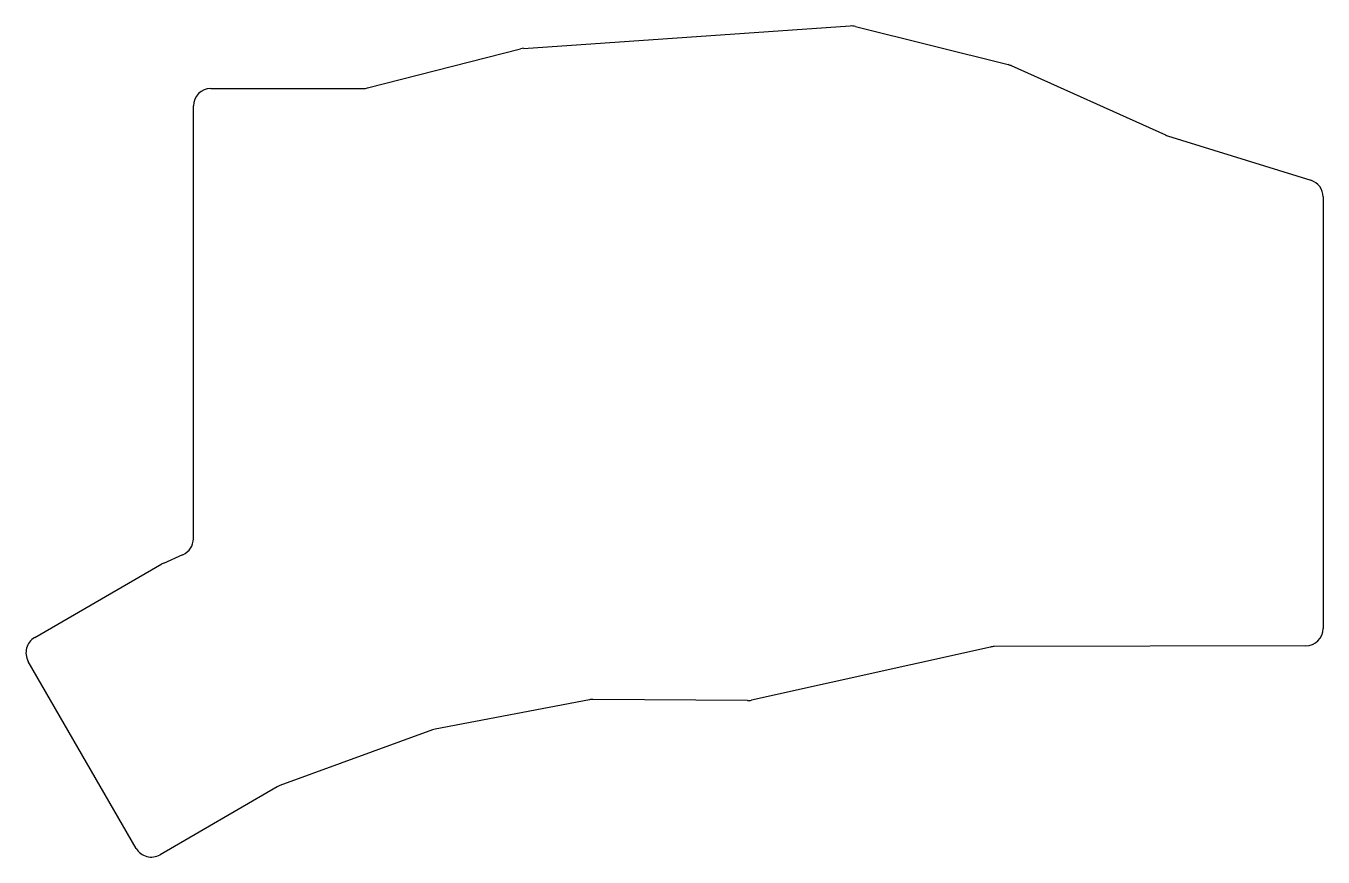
# Model space of a CAD drawing. Header units: millimetres. Extents: x 207 to 356, y -134 to -38.
import ezdxf

# ---------------------------------------------------------------- set-up
doc = ezdxf.new("R2010")
doc.units = ezdxf.units.MM

msp = doc.modelspace()

# ---------------------------------------------------------------- linework, layer by layer
for p, q in [((264.18, -40.91), (301.68, -38.34)), ((302.31, -38.4), (319.83, -42.78)), ((246.24, -45.46), (263.82, -40.97)), ((320.16, -42.89), (337.89, -50.85)), ((228.25, -45.52), (245.75, -45.52)), ((226.25, -97.21), (226.25, -47.52)), ((338.12, -50.94), (354.59, -56.06)), ((356, -57.97), (356, -107.51)), ((222.84, -100.01), (225.05, -99.04)), ((208.02, -108.55), (222.64, -100.11)), ((317.79, -109.65), (290.34, -115.75)), ((354.01, -109.51), (318.22, -109.6)), ((219.68, -132.76), (207.29, -111.29)), ((271.74, -115.69), (254.02, -119.08)), ((289.89, -115.8), (272.13, -115.66)), ((253.71, -119.16), (236.17, -125.54)), ((235.86, -125.69), (222.42, -133.49))]:
    msp.add_line(p, q)
for centre, start, end in [((301.82, -40.34), 75.9638, 93.9141), ((264.32, -42.9), 93.9141, 104.3354), ((319.34, -44.72), 65.8252, 75.9638), ((228.25, -47.52), 90, 180), ((245.75, -43.52), 270, 284.3354), ((338.71, -49.03), 245.8252, 252.7185), ((354, -57.97), 0, 72.7185), ((224.25, -97.21), 293.6004, 0), ((223.64, -101.84), 113.6004, 120), ((209.02, -110.29), 120, 210), ((354, -107.51), 270.1508, 0), ((318.22, -111.6), 90.1508, 102.5375), ((272.11, -117.66), 89.552, 100.8046), ((289.91, -113.8), 269.552, 282.5375), ((254.4, -121.04), 100.8046, 110), ((236.86, -127.42), 110, 120.1241), ((221.42, -131.76), 210, 300.1241)]:
    msp.add_arc(centre, 2, start, end)

doc.saveas('drawing.dxf')
